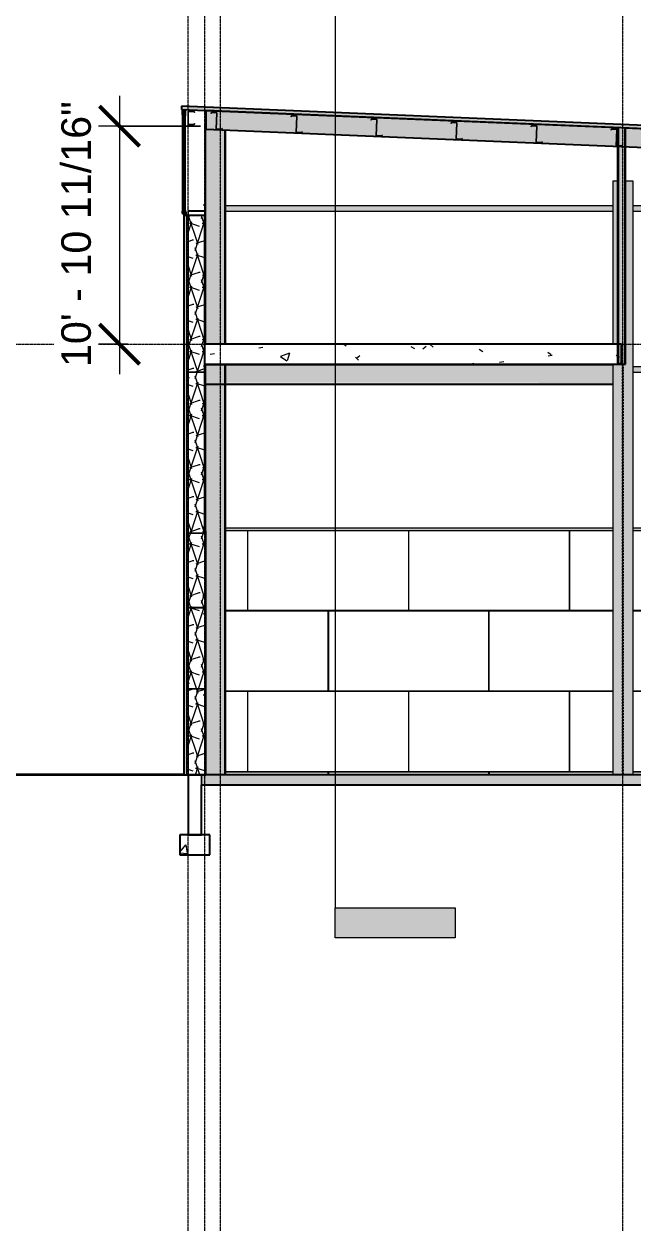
# Model space of a CAD drawing. Header units: inches. Extents: x -23227 to -2744, y -314 to 853.
# Drawn here: x -13778 to -13413, y -273 to 450 of the extents above; entities that cross this region are included whole.
import ezdxf

# ---------------------------------------------------------------- set-up
doc = ezdxf.new("R2010")
doc.units = ezdxf.units.IN
doc.header["$MEASUREMENT"] = 0
for name, pattern in [('Grid Line 1_2_', [0.875, 0.5, -0.125, 0.125, -0.125]), ('Grid Line 1_2__2_', [0.875, 0.5, -0.125, 0.125, -0.125]), ('Hidden 1_8_', [0.1875, 0.125, -0.0625])]:
    doc.linetypes.add(name, pattern=pattern)
for name, color, linetype, lineweight in [('A-ANNO-DIMS', 211, 'Continuous', 9), ('A-ANNO-DIMS-192', 211, 'Continuous', 9), ('A-CLNG', 13, 'Continuous', 9), ('A-CLNG-PATT', 13, 'Continuous', 9), ('A-FLOR', 192, 'Continuous', 9), ('A-FLOR-LEVL', 51, 'Continuous', 9), ('A-FLOR-MCUT', 51, 'Continuous', 9), ('A-FLOR-PATT', 8, 'Continuous', 25), ('A-GLAZ-CWMG', 51, 'Continuous', 9), ('A-ROOF', 132, 'Continuous', 9), ('A-WALL', 113, 'Continuous', 9), ('A-WALL-PATT', 111, 'Continuous', 25), ('C-TOPO', 7, 'Continuous', 9), ('G-ANNO-SYMB', 111, 'Continuous', 9), ('I-WALL', 2, 'Continuous', 9), ('L-SITE-WALL', 31, 'Continuous', 9), ('S-BEAM', 12, 'Continuous', 9), ('S-COLS', 52, 'Continuous', 9), ('S-FNDN', 32, 'Continuous', 9), ('S-GRID', 1, 'Continuous', 9)]:
    doc.layers.add(name, color=color, linetype=linetype, lineweight=lineweight)
doc.styles.add('Arial_2', font='arial.ttf', dxfattribs={"height": 17.703593})
doc.dimstyles.new('Linear_-_3_32__Arial', dxfattribs={"dimscale": 12, "dimtxt": 18, "dimasz": 2, "dimexe": 1.5, "dimexo": 1, "dimgap": 1, "dimtad": 1, "dimdec": 4, "dimrnd": 0.0625, "dimzin": 1, "dimdsep": 46, "dimlunit": 4, "dimtxsty": 'Arial_2', "dimblk1": 'OBLIQUE', "dimblk2": 'OBLIQUE', "dimsah": 1, "dimcen": 0.09, "dimdle": 1.5, "dimazin": 0, "dimtfac": 1, "dimtdec": 4, "dimtix": 1, "dimtmove": 0, "dimatfit": 3, "dimfxl": 1, "dimtvp": 1, "dimtfill": 1, "dimfrac": 2, "dimtolj": 1, "dimtzin": 0, "dimarcsym": 2})
pattern_1 = [(50, (22063.86, 65.275), (55.0854, -4.81984), [5.76, -63.36]), (355, (22063.86, 65.275), (-10.65569, 57.76853), [4.608, -50.688]), (100.451, (22068.45, 64.874), (44.42947, 52.94866), [4.895, -53.848]), (46.184, (22063.86, 80.635), (81.96444, -12.71212), [8.64, -95.04]), (96.636, (22070.69, 79.576), (71.7815, 74.81238), [7.343, -80.772]), (351.184, (22063.86, 80.635), (71.78195, 74.81243), [6.912, -76.032]), (21, (22071.54, 76.795), (45.84207, -30.92146), [5.76, -63.36]), (326, (22071.54, 76.795), (18.68706, 55.69148), [4.608, -50.688]), (71.451, (22075.36, 74.22), (64.52891, 24.77011), [4.895, -53.848]), (37.5, (22063.858, 65.275), (0.933895, 25.566816), [2.534, -47.539, 2.534, -48.922, -50.88]), (37.5, (22063.858, 65.275), (0.933895, 25.566816), [-101.53, 2.534, -48.346]), (7.5, (22063.858, 65.275), (20.20404, 30.291303), [2.534, -26.803, 2.534, -46.387, -19.392]), (7.5, (22063.858, 65.275), (20.20404, 30.291303), [-78.259, 2.534, -16.858]), (327.5, (22046.732, 65.275), (40.997785, -1.732403), [2.534, -16.666, 2.534, -57.37, -79.488]), (327.5, (22046.732, 65.275), (40.997785, -1.732403), [-79.104, 2.534, -76.954]), (317.5, (22039.052, 65.275), (44.788883, 7.68784), [2.534, -22.426, 2.534, -37.248, -56.448]), (317.5, (22039.052, 65.275), (44.788883, 7.68784), [-64.742, 2.534, -53.914])]
pattern_2 = [(45, (22063.858, 65.275), (-19.007, 19.007), []), (45, (22063.858, 94.075), (-19.007, 19.007), [])]
pattern_3 = [(161.57, (22064.818, 66.235), (-7.6802237, -0.0009796), [0, -54.643, 6.067, 0]), (18.43, (22062.898, 66.235), (-7.6802237, 0.0009796), [0, -54.643, 6.067, 0]), (108.43, (22064.818, 66.235), (3.8382953, -19.20136532), [18.211, -42.499]), (71.57, (22062.898, 66.235), (3.8382953, 19.20136532), [18.211, -42.499])]
pattern_4 = [(0, (22063.858, 65.275), (0, 24), []), (90, (22063.858, 65.275), (-24, 1e-15), [])]

# ---------------------------------------------------------------- blocks, each defined once
blk = doc.blocks.new('Locker Rooms and Restrooms_rvt-3-Section 5')
at = {"layer": 'A-FLOR-LEVL', "linetype": 'Grid Line 1_2__2_'}
blk.add_line((20361.6, 0), (23227.37, 0), dxfattribs=at)
blk = doc.blocks.new('Struct_Xcel_Sports Complex_rvt-3-Section 5')
at = {"layer": 'A-FLOR'}
blk.add_hatch(color=254, dxfattribs=at).paths.add_polyline_path([(22790.8, -6), (22790.8, 0), (22536.43, -0.01), (22536.41, 0), (21132.3, 0), (21132.3, -6), (22724.09, -6)], flags=0)
at = {"layer": 'S-FNDN'}
h = blk.add_hatch(dxfattribs=at)
h.set_pattern_fill('FP_26', color=256, style=0, pattern_type=2)
h.set_pattern_definition(pattern_1)
h.paths.add_polyline_path([(21119.3, -48), (21137.3, -48), (21137.3, -36), (21119.3, -36)], flags=0)
at = {"layer": 'A-FLOR', "color": 10, "lineweight": 25}
for p, q in [((22421.92, 0), (21132.3, 0)), ((21132.3, -6), (22790.8, -6))]:
    blk.add_line(p, q, dxfattribs=at)
at = {"layer": 'A-FLOR-MCUT', "color": 250}
blk.add_line((21132.3, 0), (21132.3, -6), dxfattribs=at)
at = {"layer": 'A-WALL', "color": 250}
blk.add_line((21132.3, -6), (21132.3, 0), dxfattribs=at)
at = {"layer": 'L-SITE-WALL', "color": 10, "lineweight": 25}
for p, q in [((21132.3, 0), (21124.3, 0)), ((21124.3, 0), (21124.3, -36)), ((21132.3, -36), (21132.3, -6)), ((21124.3, -36), (21132.3, -36))]:
    blk.add_line(p, q, dxfattribs=at)
at = {"layer": 'S-FNDN', "color": 10, "lineweight": 25}
for p, q in [((21137.3, -36), (21119.3, -36)), ((21119.3, -36), (21119.3, -48)), ((21137.3, -48), (21137.3, -36)), ((21119.3, -48), (21137.3, -48))]:
    blk.add_line(p, q, dxfattribs=at)
blk = doc.blocks.new('Girt_C - 8_D-1253504-Section 5')
at = {"layer": 'S-BEAM', "lineweight": 15}
for p, q in [((21124.3, 397.3), (21124.3, 389.67)), ((21124.41, 389.67), (21124.41, 397.3)), ((21127.8, 397.49), (21124.49, 397.49)), ((21124.49, 397.38), (21127.75, 397.38)), ((21127.75, 397.38), (21128.2, 396.84)), ((21128.28, 396.91), (21127.8, 397.49)), ((21128.2, 396.84), (21128.28, 396.91)), ((21127.75, 389.6), (21124.49, 389.6)), ((21124.49, 389.49), (21127.8, 389.49)), ((21128.2, 390.13), (21127.75, 389.6)), ((21127.8, 389.49), (21128.29, 390.06)), ((21128.29, 390.06), (21128.2, 390.13))]:
    blk.add_line(p, q, dxfattribs=at)
for centre, radius, start, end in [((21124.49, 397.3), 0.188, 90, 180), ((21124.49, 397.3), 0.0782, 92.12272, 180), ((21124.49, 389.67), 0.188, 180, 270), ((21124.49, 389.67), 0.0782, 180, 266.95764)]:
    blk.add_arc(centre, radius, start, end, dxfattribs=at)
blk = doc.blocks.new('Rectangular Mullion - Profile_Polycarbonate_Upper and left-1149837-Section 5')
at = {"layer": 'A-GLAZ-CWMG'}
blk.add_hatch(color=256, dxfattribs=at).paths.add_polyline_path([(21122.85, 394.61), (21122.85, 398.24), (21120.72, 398.24), (21120.78, 398.17), (21122.79, 398.17), (21122.79, 394.68)], flags=0)
at = {"layer": 'A-GLAZ-CWMG', "lineweight": 13}
for p, q in [((21122.85, 398.24), (21120.72, 398.24)), ((21120.72, 398.24), (21120.72, 395.4)), ((21120.78, 395.46), (21120.78, 398.17)), ((21120.78, 398.17), (21122.79, 398.17)), ((21122.79, 398.17), (21122.79, 394.68)), ((21122.85, 394.61), (21122.85, 398.24)), ((21120.72, 395.4), (21120.85, 395.4)), ((21120.85, 395.46), (21120.78, 395.46)), ((21120.85, 395.4), (21120.85, 395.46)), ((21122.56, 394.86), (21122.49, 394.86)), ((21122.49, 394.86), (21122.49, 394.61)), ((21122.49, 394.61), (21122.85, 394.61)), ((21122.56, 394.68), (21122.56, 394.86)), ((21122.79, 394.68), (21122.56, 394.68))]:
    blk.add_line(p, q, dxfattribs=at)
blk = doc.blocks.new('Rectangular Mullion - Profile_Polycarbonate_Lower-1149838-Section 5')
at = {"layer": 'A-GLAZ-CWMG'}
blk.add_hatch(color=256, dxfattribs=at).paths.add_polyline_path([(21122.85, 336.19), (21122.79, 336.25), (21120.78, 336.25), (21120.72, 336.19)], flags=0)
at = {"layer": 'A-GLAZ-CWMG', "lineweight": 13}
for p, q in [((21120.85, 337.64), (21120.72, 337.64)), ((21120.72, 337.64), (21120.72, 336.19)), ((21120.72, 336.19), (21122.85, 336.19)), ((21120.78, 336.25), (21120.78, 337.58)), ((21120.78, 337.58), (21120.85, 337.58)), ((21122.79, 336.25), (21120.78, 336.25)), ((21120.85, 337.58), (21120.85, 337.64)), ((21122.85, 338.43), (21122.49, 338.43)), ((21122.49, 338.43), (21122.49, 338.18)), ((21122.49, 338.18), (21122.56, 338.18)), ((21122.56, 338.18), (21122.56, 338.37)), ((21122.56, 338.37), (21122.79, 338.37)), ((21122.79, 338.37), (21122.79, 336.25)), ((21122.85, 336.19), (21122.85, 338.43))]:
    blk.add_line(p, q, dxfattribs=at)
blk = doc.blocks.new('W-Wide Flange-Column - B1_A-1279004-Section 5')
at = {"layer": 'S-COLS', "linetype": 'Hidden 1_8_'}
for p, q in [((21384.9, 0), (21384.9, 246)), ((21385.21, 246), (21385.21, 0))]:
    blk.add_line(p, q, dxfattribs=at)
blk = doc.blocks.new('Girt_Z - 10_D-1351983-Section 5')
at = {"layer": 'S-BEAM'}
h = blk.add_hatch(dxfattribs=at)
h.set_pattern_fill('FP_24', color=256, style=0, pattern_type=2)
h.set_pattern_definition(pattern_2)
h.paths.add_polyline_path([(21144.51, 386.64), (21145.02, 387.19), (21144.93, 387.26), (21144.46, 386.75), (21141.33, 386.88), (21141.14, 386.78)], flags=0)
h.paths.add_polyline_path([(21141.14, 386.78), (21141.25, 386.96), (21141.66, 396.58), (21141.55, 396.58), (21141.23, 388.97)], flags=0)
h.paths.add_polyline_path([(21138.12, 396.27), (21138.59, 396.78), (21141.47, 396.66), (21141.48, 396.77), (21138.54, 396.89), (21138.04, 396.34)], flags=0)
at = {"layer": 'S-BEAM', "lineweight": 15}
for p, q in [((21138.54, 396.89), (21138.04, 396.34)), ((21138.04, 396.34), (21138.12, 396.27)), ((21138.12, 396.27), (21138.59, 396.78)), ((21141.48, 396.77), (21138.54, 396.89)), ((21138.59, 396.78), (21141.47, 396.66)), ((21141.55, 396.58), (21141.14, 386.78)), ((21141.25, 386.96), (21141.66, 396.58)), ((21141.14, 386.78), (21144.51, 386.64)), ((21144.46, 386.75), (21141.33, 386.88)), ((21144.93, 387.26), (21144.46, 386.75)), ((21144.51, 386.64), (21145.02, 387.19)), ((21145.02, 387.19), (21144.93, 387.26))]:
    blk.add_line(p, q, dxfattribs=at)
for centre, radius, start, end in [((21141.47, 396.58), 0.0782, 357.61406, 85.49134), ((21141.47, 396.58), 0.187, 357.61406, 87.61406), ((21141.33, 386.96), 0.0782, 177.61406, 264.57169)]:
    blk.add_arc(centre, radius, start, end, dxfattribs=at)
blk = doc.blocks.new('Girt_Z - 10_D-V74-Section 5')
at = {"layer": 'S-BEAM', "lineweight": 15}
for p, q in [((21186.5, 394.9), (21185.99, 394.34)), ((21185.99, 394.34), (21186.07, 394.27)), ((21186.07, 394.27), (21186.55, 394.78)), ((21189.43, 394.77), (21186.5, 394.9)), ((21186.55, 394.78), (21189.43, 394.66)), ((21189.5, 394.58), (21189.1, 384.78)), ((21189.21, 384.96), (21189.61, 394.58)), ((21189.1, 384.78), (21192.47, 384.64)), ((21192.42, 384.75), (21189.28, 384.88)), ((21192.89, 385.27), (21192.42, 384.75)), ((21192.47, 384.64), (21192.97, 385.19)), ((21192.97, 385.19), (21192.89, 385.27))]:
    blk.add_line(p, q, dxfattribs=at)
for centre, radius, start, end in [((21189.43, 394.59), 0.187, 357.61406, 87.61406), ((21189.43, 394.59), 0.0782, 357.61406, 85.49134), ((21189.29, 384.96), 0.0782, 177.61406, 264.57169)]:
    blk.add_arc(centre, radius, start, end, dxfattribs=at)
blk = doc.blocks.new('Girt_Z - 10_D-V75-Section 5')
at = {"layer": 'S-BEAM', "lineweight": 15}
for p, q in [((21234.46, 392.9), (21233.95, 392.34)), ((21233.95, 392.34), (21234.03, 392.27)), ((21234.03, 392.27), (21234.5, 392.79)), ((21237.39, 392.77), (21234.46, 392.9)), ((21234.5, 392.79), (21237.39, 392.67)), ((21237.46, 392.58), (21237.05, 382.78)), ((21237.17, 382.96), (21237.57, 392.58)), ((21240.85, 383.27), (21240.38, 382.75)), ((21240.43, 382.64), (21240.93, 383.19)), ((21240.93, 383.19), (21240.85, 383.27)), ((21237.05, 382.78), (21240.43, 382.64)), ((21240.38, 382.75), (21237.24, 382.88))]:
    blk.add_line(p, q, dxfattribs=at)
for centre, radius, start, end in [((21237.38, 392.59), 0.187, 357.61406, 87.61406), ((21237.38, 392.59), 0.0782, 357.61406, 85.49134), ((21237.25, 382.96), 0.0782, 177.61406, 264.57169)]:
    blk.add_arc(centre, radius, start, end, dxfattribs=at)
blk = doc.blocks.new('Girt_Z - 10_D-V76-Section 5')
at = {"layer": 'S-BEAM'}
h = blk.add_hatch(dxfattribs=at)
h.set_pattern_fill('FP_24', color=256, style=0, pattern_type=2)
h.set_pattern_definition(pattern_2)
h.paths.add_polyline_path([(21288.38, 380.64), (21288.89, 381.2), (21288.81, 381.27), (21288.34, 380.75), (21285.2, 380.88), (21285.01, 380.78)], flags=0)
h.paths.add_polyline_path([(21285.01, 380.78), (21285.13, 380.96), (21285.53, 390.58), (21285.42, 390.59), (21285.35, 388.97)], flags=0)
h.paths.add_polyline_path([(21281.99, 390.27), (21282.46, 390.79), (21285.35, 390.67), (21285.35, 390.78), (21282.42, 390.9), (21281.91, 390.34)], flags=0)
at = {"layer": 'S-BEAM', "lineweight": 15}
for p, q in [((21282.42, 390.9), (21281.91, 390.34)), ((21281.99, 390.27), (21282.46, 390.79)), ((21285.35, 390.78), (21282.42, 390.9)), ((21282.46, 390.79), (21285.35, 390.67)), ((21285.42, 390.59), (21285.01, 380.78)), ((21285.13, 380.96), (21285.53, 390.58)), ((21281.91, 390.34), (21281.99, 390.27)), ((21285.01, 380.78), (21288.38, 380.64)), ((21288.34, 380.75), (21285.2, 380.88)), ((21288.81, 381.27), (21288.34, 380.75)), ((21288.38, 380.64), (21288.89, 381.2)), ((21288.89, 381.2), (21288.81, 381.27))]:
    blk.add_line(p, q, dxfattribs=at)
for centre, radius, start, end in [((21285.34, 390.59), 0.187, 357.61406, 87.61406), ((21285.34, 390.59), 0.0782, 357.61406, 85.49134), ((21285.21, 380.96), 0.0782, 177.61406, 264.57169)]:
    blk.add_arc(centre, radius, start, end, dxfattribs=at)
blk = doc.blocks.new('Girt_Z - 10_D-V77-Section 5')
at = {"layer": 'S-BEAM'}
h = blk.add_hatch(dxfattribs=at)
h.set_pattern_fill('FP_24', color=256, style=0, pattern_type=2)
h.set_pattern_definition(pattern_2)
h.paths.add_polyline_path([(21336.34, 378.64), (21336.85, 379.2), (21336.77, 379.27), (21336.3, 378.75), (21333.16, 378.89), (21332.97, 378.78)], flags=0)
h.paths.add_polyline_path([(21332.97, 378.78), (21333.09, 378.97), (21333.49, 388.58), (21333.38, 388.59)], flags=0)
h.paths.add_polyline_path([(21329.95, 388.27), (21330.42, 388.79), (21333.31, 388.67), (21333.31, 388.78), (21330.37, 388.9), (21329.87, 388.35)], flags=0)
at = {"layer": 'S-BEAM', "lineweight": 15}
for p, q in [((21330.37, 388.9), (21329.87, 388.35)), ((21329.87, 388.35), (21329.95, 388.27)), ((21329.95, 388.27), (21330.42, 388.79)), ((21333.31, 388.78), (21330.37, 388.9)), ((21330.42, 388.79), (21333.31, 388.67)), ((21333.38, 388.59), (21332.97, 378.78)), ((21333.09, 378.97), (21333.49, 388.58)), ((21332.97, 378.78), (21336.34, 378.64)), ((21336.3, 378.75), (21333.16, 378.89)), ((21336.77, 379.27), (21336.3, 378.75)), ((21336.34, 378.64), (21336.85, 379.2)), ((21336.85, 379.2), (21336.77, 379.27))]:
    blk.add_line(p, q, dxfattribs=at)
for centre, radius, start, end in [((21333.3, 388.59), 0.187, 357.61406, 87.61406), ((21333.3, 388.59), 0.0782, 357.61406, 85.49134), ((21333.17, 378.96), 0.0782, 177.61406, 264.57169)]:
    blk.add_arc(centre, radius, start, end, dxfattribs=at)
blk = doc.blocks.new('Girt_Z - 10_D-V78-Section 5')
at = {"layer": 'S-BEAM', "lineweight": 15}
for p, q in [((21378.33, 386.9), (21377.83, 386.35)), ((21377.83, 386.35), (21377.91, 386.27)), ((21377.91, 386.27), (21378.38, 386.79)), ((21381.27, 386.78), (21378.33, 386.9)), ((21378.38, 386.79), (21381.27, 386.67)), ((21381.34, 386.59), (21380.93, 376.79)), ((21381.05, 376.97), (21381.45, 386.58)), ((21380.93, 376.79), (21384.3, 376.64)), ((21384.26, 376.76), (21381.12, 376.89)), ((21384.73, 377.27), (21384.26, 376.76)), ((21384.3, 376.64), (21384.81, 377.2)), ((21384.81, 377.2), (21384.73, 377.27))]:
    blk.add_line(p, q, dxfattribs=at)
for centre, radius, start, end in [((21381.26, 386.59), 0.187, 357.61406, 87.61406), ((21381.26, 386.59), 0.0782, 357.61406, 85.49134), ((21381.12, 376.96), 0.0782, 177.61406, 264.57169)]:
    blk.add_arc(centre, radius, start, end, dxfattribs=at)
blk = doc.blocks.new('W-Wide Flange - W12X26-1279798-Section 5')
at = {"layer": 'S-BEAM'}
h = blk.add_hatch(color=256, dxfattribs=at)
h.paths.add_polyline_path([(21134.74, 245.62), (21146.37, 245.62), (21146.37, 246), (21134.74, 246)], flags=0)
h.paths.add_polyline_path([(21379.05, 245.62), (21379.05, 246), (21146.8, 246), (21146.8, 245.62), (21368.41, 245.62)], flags=0)
for points in [[(21155.37, 244.94), (21379.05, 244.94), (21379.05, 245.62), (21146.8, 245.59), (21146.8, 244.94)], [(21146.8, 234.84), (21379.05, 234.84), (21379.05, 244.94), (21146.8, 244.94), (21146.8, 242.49)], [(21155.37, 234.16), (21379.05, 234.18), (21379.05, 234.84), (21146.8, 234.83), (21146.8, 234.16)]]:
    blk.add_hatch(color=256, dxfattribs=at).paths.add_polyline_path(points, flags=0)
h = blk.add_hatch(color=256, dxfattribs=at)
h.paths.add_polyline_path([(21155.37, 233.78), (21379.05, 233.78), (21379.05, 234.16), (21146.8, 234.16), (21146.8, 233.78)], flags=0)
h.paths.add_polyline_path([(21136, 233.78), (21146.37, 233.78), (21146.37, 234.16), (21134.74, 234.16), (21134.74, 233.78)], flags=0)
for p, q in [((21134.74, 245.62), (21146.37, 245.62)), ((21146.8, 245.62), (21379.05, 245.62)), ((21134.74, 234.16), (21146.37, 234.16)), ((21134.74, 233.78), (21146.37, 233.78)), ((21146.8, 234.16), (21379.05, 234.16)), ((21146.8, 233.78), (21379.05, 233.78))]:
    blk.add_line(p, q, dxfattribs=at)
blk = doc.blocks.new('L-Angle - L2X2X3_16-1162514-Section 5')
at = {"layer": 'S-BEAM', "lineweight": 15}
for p, q in [((21121.3, 335.18), (21123.3, 335.18)), ((21122.93, 335.37), (21121.49, 335.37)), ((21123.12, 336.99), (21123.12, 335.56)), ((21123.3, 335.18), (21123.3, 337.18))]:
    blk.add_line(p, q, dxfattribs=at)
for centre, start, end in [((21121.49, 335.18), 90, 180), ((21122.93, 335.56), 270, 0), ((21123.3, 336.99), 90, 180)]:
    blk.add_arc(centre, 0.188, start, end, dxfattribs=at)
blk = doc.blocks.new('Girt_Z - 10_D-1223956-Section 5')
at = {"layer": 'S-BEAM'}
h = blk.add_hatch(dxfattribs=at)
h.set_pattern_fill('FP_24', color=256, style=0, pattern_type=2)
h.set_pattern_definition(pattern_2)
h.paths.add_polyline_path([(21124.88, 141.19), (21124.95, 141.27), (21124.41, 141.72), (21124.41, 144.61), (21124.3, 144.61), (21124.3, 141.67)], flags=0)
h.paths.add_polyline_path([(21134.3, 144.69), (21134.3, 148.06), (21133.73, 148.54), (21133.66, 148.46), (21134.19, 148.01), (21134.19, 144.87)], flags=0)
h.paths.add_polyline_path([(21134.3, 144.69), (21134.12, 144.8), (21124.49, 144.8), (21124.49, 144.69)], flags=0)
at = {"layer": 'S-BEAM', "lineweight": 15}
for p, q in [((21124.3, 144.61), (21124.3, 141.67)), ((21124.41, 141.72), (21124.41, 144.61)), ((21134.12, 144.8), (21124.49, 144.8)), ((21124.49, 144.69), (21134.3, 144.69)), ((21133.73, 148.54), (21133.66, 148.46)), ((21133.66, 148.46), (21134.19, 148.01)), ((21134.3, 148.06), (21133.73, 148.54)), ((21134.19, 148.01), (21134.19, 144.87)), ((21134.3, 144.69), (21134.3, 148.06)), ((21124.3, 141.67), (21124.88, 141.19)), ((21124.95, 141.27), (21124.41, 141.72)), ((21124.88, 141.19), (21124.95, 141.27))]:
    blk.add_line(p, q, dxfattribs=at)
for centre, radius, start, end in [((21124.49, 144.61), 0.188, 90, 180), ((21124.49, 144.61), 0.0782, 90, 177.87728), ((21134.12, 144.88), 0.0782, 270, 356.95764)]:
    blk.add_arc(centre, radius, start, end, dxfattribs=at)
blk = doc.blocks.new('Girt_Z - 10_D-V91-Section 5')
at = {"layer": 'S-BEAM', "lineweight": 15}
for p, q in [((21124.3, 241.11), (21124.3, 238.17)), ((21124.41, 238.22), (21124.41, 241.11)), ((21134.12, 241.3), (21124.49, 241.3)), ((21124.49, 241.19), (21134.3, 241.19)), ((21133.73, 245.04), (21133.66, 244.96)), ((21133.66, 244.96), (21134.19, 244.51)), ((21134.3, 244.56), (21133.73, 245.04)), ((21134.19, 244.51), (21134.19, 241.37)), ((21134.3, 241.19), (21134.3, 244.56)), ((21124.3, 238.17), (21124.88, 237.69)), ((21124.95, 237.77), (21124.41, 238.22)), ((21124.88, 237.69), (21124.95, 237.77))]:
    blk.add_line(p, q, dxfattribs=at)
for centre, radius, start, end in [((21124.49, 241.11), 0.188, 90, 180), ((21124.49, 241.11), 0.0782, 90, 177.87728), ((21134.12, 241.38), 0.0782, 270, 356.95764)]:
    blk.add_arc(centre, radius, start, end, dxfattribs=at)
blk = doc.blocks.new('Girt_Z - 10_D-V92-Section 5')
at = {"layer": 'S-BEAM'}
h = blk.add_hatch(dxfattribs=at)
h.set_pattern_fill('FP_24', color=256, style=0, pattern_type=2)
h.set_pattern_definition(pattern_2)
h.paths.add_polyline_path([(21124.88, 334.19), (21124.95, 334.27), (21124.41, 334.72), (21124.41, 337.61), (21124.3, 337.61), (21124.3, 334.67)], flags=0)
h.paths.add_polyline_path([(21134.3, 337.69), (21134.3, 341.06), (21133.73, 341.54), (21133.66, 341.46), (21134.19, 341.01), (21134.19, 337.87)], flags=0)
h.paths.add_polyline_path([(21134.3, 337.69), (21134.12, 337.8), (21124.49, 337.8), (21124.49, 337.69), (21126.32, 337.69)], flags=0)
at = {"layer": 'S-BEAM', "lineweight": 15}
for p, q in [((21133.73, 341.54), (21133.66, 341.46)), ((21133.66, 341.46), (21134.19, 341.01)), ((21134.3, 341.06), (21133.73, 341.54)), ((21134.19, 341.01), (21134.19, 337.87)), ((21134.3, 337.69), (21134.3, 341.06)), ((21124.3, 337.61), (21124.3, 334.67)), ((21124.3, 334.67), (21124.88, 334.19)), ((21124.41, 334.72), (21124.41, 337.61)), ((21124.95, 334.27), (21124.41, 334.72)), ((21134.12, 337.8), (21124.49, 337.8)), ((21124.49, 337.69), (21134.3, 337.69)), ((21124.88, 334.19), (21124.95, 334.27))]:
    blk.add_line(p, q, dxfattribs=at)
for centre, radius, start, end in [((21124.49, 337.61), 0.188, 90, 180), ((21124.49, 337.61), 0.0782, 90, 177.87728), ((21134.12, 337.88), 0.0782, 270, 356.95764)]:
    blk.add_arc(centre, radius, start, end, dxfattribs=at)
blk = doc.blocks.new('Girt_Z - 10_D-1223970-Section 5')
at = {"layer": 'S-BEAM'}
h = blk.add_hatch(color=256, dxfattribs=at)
h.paths.add_polyline_path([(22347.55, 144.69), (22347.55, 148.06), (22112.8, 148.06), (22112.8, 146.25), (22233.68, 146.25), (22233.68, 144.69), (22336.75, 144.69)], flags=0)
h.paths.add_polyline_path([(21174.74, 146.25), (21379.05, 146.25), (21379.05, 148.06), (21146.8, 148.06), (21146.8, 146.25)], flags=0)
h.paths.add_polyline_path([(21484.61, 146.25), (21621.3, 146.25), (21621.3, 148.06), (21391.05, 148.06), (21391.05, 146.25)], flags=0)
h.paths.add_polyline_path([(21631.3, 146.25), (21861.55, 146.25), (21861.55, 148.06), (21631.3, 148.06)], flags=0)
h.paths.add_polyline_path([(22104.8, 146.25), (22104.8, 148.06), (21873.55, 148.06), (21873.55, 146.25), (22104.35, 146.25)], flags=0)
for p, q in [((21146.8, 148.06), (21379.05, 148.06)), ((21391.05, 148.06), (21621.3, 148.06))]:
    blk.add_line(p, q, dxfattribs=at)
blk = doc.blocks.new('Girt_Z - 10_D-1223971-Section 5')
at = {"layer": 'S-BEAM'}
h = blk.add_hatch(color=256, dxfattribs=at)
h.paths.add_polyline_path([(21391.05, 241.19), (21621.3, 241.19), (21621.3, 244.56), (21391.05, 244.56)], flags=0)
h.paths.add_polyline_path([(21631.3, 241.19), (21861.55, 241.19), (21861.55, 244.56), (21631.3, 244.56)], flags=0)
h.paths.add_polyline_path([(22336.75, 241.19), (22347.55, 241.19), (22347.55, 244.56), (22112.8, 244.56), (22112.8, 241.19), (22259.28, 241.19)], flags=0)
h.paths.add_polyline_path([(22104.8, 241.19), (22104.8, 244.56), (21873.55, 244.56), (21873.55, 241.19), (22104.35, 241.19)], flags=0)
for p, q in [((21391.05, 244.56), (21621.3, 244.56)), ((21391.05, 241.19), (21621.3, 241.19))]:
    blk.add_line(p, q, dxfattribs=at)
blk = doc.blocks.new('Girt_Z - 10_D-1223979-Section 5')
at = {"layer": 'S-BEAM'}
h = blk.add_hatch(color=256, dxfattribs=at)
h.paths.add_polyline_path([(21146.8, 337.69), (21379.05, 337.69), (21379.05, 341.06), (21146.8, 341.06)], flags=0)
h.paths.add_polyline_path([(22108.8, 337.69), (22108.8, 341.06), (21391.05, 341.06), (21391.05, 337.69), (22104.35, 337.69)], flags=0)
for p, q in [((21146.8, 341.06), (21379.05, 341.06)), ((21391.05, 341.06), (22108.8, 341.06)), ((21146.8, 337.69), (21379.05, 337.69)), ((21391.05, 337.69), (22108.8, 337.69))]:
    blk.add_line(p, q, dxfattribs=at)
blk = doc.blocks.new('Girt_Z - 10_D-1263115-Section 5')
at = {"layer": 'S-BEAM'}
h = blk.add_hatch(color=256, dxfattribs=at)
h.paths.add_polyline_path([(21133.73, 96.32), (21134.3, 96.8), (21134.3, 100.18), (21134.19, 100), (21134.19, 96.86), (21133.66, 96.41)], flags=0)
h.paths.add_polyline_path([(21124.49, 100.07), (21134.12, 100.07), (21134.3, 100.18), (21124.49, 100.18)], flags=0)
h.paths.add_polyline_path([(21124.41, 100.25), (21124.41, 103.14), (21124.95, 103.59), (21124.88, 103.68), (21124.3, 103.2), (21124.3, 100.26)], flags=0)
at = {"layer": 'S-BEAM', "lineweight": 15}
for p, q in [((21124.88, 103.68), (21124.3, 103.2)), ((21124.3, 103.2), (21124.3, 100.26)), ((21124.41, 103.14), (21124.95, 103.59)), ((21124.41, 100.25), (21124.41, 103.14)), ((21124.95, 103.59), (21124.88, 103.68)), ((21134.3, 100.18), (21124.49, 100.18)), ((21124.49, 100.07), (21134.12, 100.07)), ((21134.19, 96.86), (21133.66, 96.41)), ((21133.66, 96.41), (21133.73, 96.32)), ((21133.73, 96.32), (21134.3, 96.8)), ((21134.19, 100), (21134.19, 96.86)), ((21134.3, 96.8), (21134.3, 100.18))]:
    blk.add_line(p, q, dxfattribs=at)
for centre, radius, start, end in [((21124.49, 100.26), 0.188, 180, 270), ((21124.49, 100.26), 0.0782, 182.12272, 270), ((21134.12, 99.99), 0.0782, 3.04236, 90)]:
    blk.add_arc(centre, radius, start, end, dxfattribs=at)
blk = doc.blocks.new('Girt_Z - 10_D-1354024-Section 5')
at = {"layer": 'S-BEAM'}
h = blk.add_hatch(color=256, dxfattribs=at)
h.paths.add_polyline_path([(21133.73, 47.7), (21134.3, 48.18), (21134.3, 51.55), (21134.19, 51.37), (21134.19, 48.23), (21133.66, 47.78)], flags=0)
h.paths.add_polyline_path([(21124.49, 51.45), (21134.12, 51.45), (21134.3, 51.55), (21124.49, 51.55)], flags=0)
h.paths.add_polyline_path([(21124.41, 51.63), (21124.41, 54.52), (21124.95, 54.97), (21124.88, 55.05), (21124.3, 54.57), (21124.3, 51.63)], flags=0)
at = {"layer": 'S-BEAM', "lineweight": 15}
for p, q in [((21124.88, 55.05), (21124.3, 54.57)), ((21124.3, 54.57), (21124.3, 51.63)), ((21124.41, 54.52), (21124.95, 54.97)), ((21124.41, 51.63), (21124.41, 54.52)), ((21134.3, 51.55), (21124.49, 51.55)), ((21124.49, 51.45), (21134.12, 51.45)), ((21124.95, 54.97), (21124.88, 55.05)), ((21134.19, 51.37), (21134.19, 48.23)), ((21134.3, 48.18), (21134.3, 51.55)), ((21134.19, 48.23), (21133.66, 47.78)), ((21133.66, 47.78), (21133.73, 47.7)), ((21133.73, 47.7), (21134.3, 48.18))]:
    blk.add_line(p, q, dxfattribs=at)
for centre, radius, start, end in [((21124.49, 51.63), 0.188, 180, 270), ((21124.49, 51.63), 0.0782, 182.12272, 270), ((21134.12, 51.37), 0.0782, 3.04236, 90)]:
    blk.add_arc(centre, radius, start, end, dxfattribs=at)
blk = doc.blocks.new('Section - 3_32_ x 3_8_-18514-Section 5')
at = {"layer": 'G-ANNO-SYMB'}
blk.add_hatch(color=256, dxfattribs=at).paths.add_polyline_path([(22344.83, -79.66), (22272.83, -79.66), (22272.83, -97.66), (22344.83, -97.66)], flags=0)
for p, q in [((22272.83, -97.66), (22272.83, -79.66)), ((22272.83, -79.66), (22344.83, -79.66)), ((22344.83, -79.66), (22344.83, -97.66)), ((22344.83, -97.66), (22272.83, -97.66))]:
    blk.add_line(p, q, dxfattribs=at)
blk = doc.blocks.new('DIMBLOCK3-Section 5')
at = {"layer": 'A-ANNO-DIMS-192'}
for p, q in [((-13721.09, 406.67), (-13721.09, 240)), ((-13672.68, 388.67), (-13739.09, 388.67)), ((-13721.09, 388.67), (-13672.68, 388.67)), ((-13716.12, 258), (-13739.09, 258)), ((-13721.09, 258), (-13716.12, 258))]:
    blk.add_line(p, q, dxfattribs=at)
at = {"layer": 'A-ANNO-DIMS-192', "lineweight": 50}
for p, q in [((-13721.09, 388.67), (-13733.09, 400.67)), ((-13721.09, 388.67), (-13709.09, 376.67)), ((-13721.09, 258), (-13733.09, 270)), ((-13721.09, 258), (-13709.09, 246))]:
    blk.add_line(p, q, dxfattribs=at)
at = {"layer": 'A-ANNO-DIMS-192', "color": 0, "insert": (-13756.05, 244.27), "char_height": 17.7036, "width": 189.7477, "attachment_point": 1, "rotation": 90, "line_spacing_factor": 0.938532, "style": 'Arial_2', "bg_fill": 3, "box_fill_scale": 1.25, "bg_fill_color": 0, "bg_fill_transparency": 0}
blk.add_mtext('10\' - 10 11/16"', dxfattribs=at)
blk = doc.blocks.new('_Oblique')
at = {"color": 0, "linetype": 'ByBlock', "lineweight": -2}
blk.add_line((-0.5, -0.5), (0.5, 0.5), dxfattribs=at)

msp = doc.modelspace()

# ---------------------------------------------------------------- hatches: boundary and pattern name
at = {"layer": 'A-CLNG-PATT'}
h = msp.add_hatch(dxfattribs=at)
h.set_pattern_fill('FP_23', color=256, style=0, pattern_type=2)
h.set_pattern_definition(pattern_3)
h.paths.add_polyline_path([(-12431.79815, 335.21711), (-12431.79815, 346.47687), (-13669.30612, 398.0397), (-13669.30612, 386.77994), (-12448.24148, 335.90225)], flags=0)
at = {"layer": 'A-FLOR-PATT', "lineweight": 9}
h = msp.add_hatch(dxfattribs=at)
h.set_pattern_fill('FP_26', color=256, style=0, pattern_type=2)
h.set_pattern_definition(pattern_1)
h.paths.add_polyline_path([(-13629.62085, 246), (-13420.18112, 246), (-13420.18112, 258), (-13670.05612, 258), (-13670.05612, 246), (-13648.98773, 246)], flags=0)
at = {"layer": 'A-ROOF'}
msp.add_hatch(color=256, dxfattribs=at).paths.add_polyline_path([(-12368.55512, 343.84174), (-12368.55512, 345.84348), (-13683.90594, 400.64976), (-13683.90594, 398.64803), (-12390.14085, 344.74115)], flags=0)
at = {"layer": 'A-WALL-PATT', "lineweight": 9, "transparency": 33554649}
msp.add_hatch(color=256, dxfattribs=at).paths.add_polyline_path([(-13681.86449, 336.25036), (-13681.86449, 398.17296), (-13683.43929, 398.17296), (-13683.43929, 336.25036)], flags=0)
at = {"layer": 'A-WALL-PATT', "lineweight": 9}
h = msp.add_hatch(dxfattribs=at)
h.set_pattern_fill('FP_27', color=256, style=0, pattern_type=2)
h.set_pattern_definition([(0, (22063.858, 65.275), (61.44, 15.36), [2.534, -43.546, 2.534, -43.546, -245.76]), (0, (22063.858, 65.275), (61.44, 15.36), [-92.16, 2.534, -89.626, 2.534, -43.546, -107.52]), (0, (22063.858, 65.275), (61.44, 15.36), [-230.4, 2.534, -28.186, 2.534, -74.266]), (120, (22086.898, 72.955), (-44.02215, 45.528601), [2.534, -43.546, 2.534, -43.546, -245.76]), (120, (22086.898, 72.955), (-44.02215, 45.528601), [-92.16, 2.534, -89.626, 2.534, -43.546, -107.52]), (120, (22086.898, 72.955), (-44.02215, 45.528601), [-230.4, 2.534, -28.186, 2.534, -74.266]), (240, (22094.578, 103.675), (-17.41785, -60.888601), [2.534, -43.546, 2.534, -43.546, -245.76]), (240, (22094.578, 103.675), (-17.41785, -60.888601), [-92.16, 2.534, -89.626, 2.534, -43.546, -107.52]), (240, (22094.578, 103.675), (-17.41785, -60.888601), [-230.4, 2.534, -28.186, 2.534, -74.266])])
h.paths.add_polyline_path([(-13418.43112, 246), (-13417.80612, 246), (-13417.80612, 387.56054), (-13418.43112, 387.58658), (-13418.43112, 252.25986)], flags=0)
h = msp.add_hatch(dxfattribs=at)
h.set_pattern_fill('FP_28', color=256, style=0, pattern_type=2)
h.set_pattern_definition(pattern_4)
h.paths.add_polyline_path([(-13680.05612, 146.25), (-13680.05612, 335), (-13681.05612, 335), (-13681.05612, 146.25)], flags=0)
h = msp.add_hatch(dxfattribs=at)
h.set_pattern_fill('FP_23', color=256, style=0, pattern_type=2)
h.set_pattern_definition(pattern_3)
h.paths.add_polyline_path([(-13670.05612, 146.25), (-13670.05612, 335), (-13680.05612, 335), (-13680.05612, 146.25)], flags=0)
h = msp.add_hatch(dxfattribs=at)
h.set_pattern_fill('FP_28', color=256, style=0, pattern_type=2)
h.set_pattern_definition(pattern_4)
h.paths.add_polyline_path([(-13680.05612, 0), (-13680.05612, 146.25), (-13681.05612, 146.25), (-13681.05612, 0)], flags=0)
h = msp.add_hatch(dxfattribs=at)
h.set_pattern_fill('FP_23', color=256, style=0, pattern_type=2)
h.set_pattern_definition(pattern_3)
h.paths.add_polyline_path([(-13670.05612, 0), (-13670.05612, 146.25), (-13680.05612, 146.25), (-13680.05612, 0)], flags=0)
h = msp.add_hatch(dxfattribs=at)
h.set_pattern_fill('FP_29', color=256, style=0, pattern_type=2)
h.set_pattern_definition([(90, (22012.18, -722), (-193, -193), [48, -145]), (180, (22012.18, -722), (-2e-14, -193), [96.25, -96.75]), (270, (21915.93, -674), (-193, -193), [48, -145]), (180, (22012.18, -674), (-2e-14, -193), [96.25, -96.75]), (270, (21915.68, -674), (-193, -193), [48, -145]), (180, (21915.68, -674), (-2e-14, -193), [96.25, -96.75]), (90, (21819.43, -722), (-193, -193), [48, -145]), (180, (21915.68, -722), (-2e-14, -193), [96.25, -96.75]), (90, (21964.18, -673.75), (-193, -193), [48, -145]), (180, (22012.43, -673.75), (-2e-14, -193), [48.25, -144.75]), (180, (22012.43, -625.75), (-2e-14, -193), [48.25, -144.75]), (90, (21867.68, -673.75), (-193, -193), [48, -145]), (180, (21963.93, -673.75), (-2e-14, -193), [96.25, -96.75]), (270, (21963.93, -625.75), (-193, -193), [48, -145]), (180, (21963.93, -625.75), (-2e-14, -193), [96.25, -96.75]), (180, (21867.43, -673.75), (-2e-14, -193), [48, -145]), (270, (21867.43, -625.75), (-193, -193), [48, -145]), (180, (21867.43, -625.75), (-2e-14, -193), [48, -145]), (90, (22012.18, -625.5), (-193, -193), [48, -145]), (180, (22012.18, -625.5), (-2e-14, -193), [96.25, -96.75]), (270, (21915.93, -577.5), (-193, -193), [48, -145]), (180, (22012.18, -577.5), (-2e-14, -193), [96.25, -96.75]), (270, (21915.68, -577.5), (-193, -193), [48, -145]), (180, (21915.68, -577.5), (-2e-14, -193), [96.25, -96.75]), (270, (21819.43, -577.5), (-193, -193), [48, -145]), (180, (21915.68, -625.5), (-2e-14, -193), [96.25, -96.75]), (90, (21964.18, -577.25), (-193, -193), [48, -145]), (180, (22012.43, -577.25), (-2e-14, -193), [48.25, -144.75]), (180, (22012.43, -529.25), (-2e-14, -193), [48.25, -144.75]), (90, (21867.68, -577.25), (-193, -193), [48, -145]), (180, (21963.93, -577.25), (-2e-14, -193), [96.25, -96.75]), (270, (21963.93, -529.25), (-193, -193), [48, -145]), (180, (21963.93, -529.25), (-2e-14, -193), [96.25, -96.75]), (180, (21867.43, -577.25), (-2e-14, -193), [48, -145]), (270, (21867.43, -529.25), (-193, -193), [48, -145]), (180, (21867.43, -529.25), (-2e-14, -193), [48, -145])])
h.paths.add_polyline_path([(-13657.55612, 0), (-13425.30612, 0), (-13425.30612, 146.25), (-13657.55612, 146.25), (-13657.55612, 37.42436)], flags=0)
h.paths.add_polyline_path([(-12942.80612, 0), (-12942.80612, 146.25), (-13173.05612, 146.25), (-13173.05612, 0), (-13009.88085, 0)], flags=0)
h.paths.add_polyline_path([(-13413.30612, 0), (-13183.05612, 0), (-13183.05612, 146.25), (-13413.30612, 146.25), (-13413.30612, 7.23827)], flags=0)
h.paths.add_polyline_path([(-12570.68112, 0), (-12570.68112, 146.25), (-12691.55612, 146.25), (-12691.55612, 0), (-12622.54335, 0)], flags=0)
h.paths.add_polyline_path([(-12699.55612, 0), (-12699.55612, 146.25), (-12930.80612, 146.25), (-12930.80612, 0), (-12700.01085, 0)], flags=0)
at = {"layer": 'I-WALL', "lineweight": 5}
msp.add_hatch(color=256, dxfattribs=at).paths.add_polyline_path([(-13421.93112, 246), (-13418.43112, 246), (-13418.43112, 387.58658), (-13421.93112, 387.73241), (-13421.93112, 252.25986)], flags=0)
at = {"layer": 'L-SITE-WALL'}
for points in [[(-13681.05612, 146.25), (-13681.05612, 335), (-13682.55612, 335), (-13682.55612, 146.25)], [(-13681.05612, 0), (-13681.05612, 146.25), (-13682.55612, 146.25), (-13682.55612, 0)]]:
    msp.add_hatch(color=256, dxfattribs=at).paths.add_polyline_path(points, flags=0)
at = {"layer": 'L-SITE-WALL', "lineweight": 5}
msp.add_hatch(color=256, dxfattribs=at).paths.add_polyline_path([(-13669.30612, 0), (-13669.30612, 146.25), (-13670.05612, 146.25), (-13670.05612, 0)], flags=0)
at = {"layer": 'S-COLS', "lineweight": 5}
h = msp.add_hatch(color=256, dxfattribs=at)
h.paths.add_polyline_path([(-13670.05609, 146.25), (-13669.62253, 146.25), (-13669.62253, 246), (-13670.05612, 246), (-13670.05609, 148.0115)], flags=0)
h.paths.add_polyline_path([(-13669.62253, 258), (-13669.62253, 388.61523), (-13670.05612, 388.61523), (-13670.05612, 258)], flags=0)
h = msp.add_hatch(color=256, dxfattribs=at)
h.paths.add_polyline_path([(-13668.93112, 0), (-13668.9593, 233.78125), (-13669.62253, 233.78125), (-13669.547, 146.25), (-13669.30612, 146.25), (-13669.27682, 0), (-13669.10716, 0)], flags=0)
h.paths.add_polyline_path([(-13669.44255, 234.16016), (-13668.93112, 234.16401), (-13668.97061, 245.61863), (-13669.62253, 245.62109), (-13669.55729, 234.16016), (-13669.5299, 234.16016)], flags=0)
h.paths.add_polyline_path([(-13669.10716, 258), (-13668.93112, 258), (-13668.93112, 386.76432), (-13669.30612, 386.77994), (-13669.30612, 388.61523), (-13669.62253, 388.61523), (-13669.56008, 258), (-13669.2198, 258)], flags=0)
h = msp.add_hatch(color=256, dxfattribs=at)
h.paths.add_polyline_path([(-13658.83999, 0), (-13658.68112, 0), (-13658.68112, 233.78125), (-13668.93112, 233.78125), (-13668.93112, 0)], flags=0)
h.paths.add_polyline_path([(-13658.68112, 234.16401), (-13658.68112, 245.61724), (-13668.93112, 245.61724), (-13668.90536, 234.16401), (-13668.3546, 234.16401)], flags=0)
h.paths.add_polyline_path([(-13658.68112, 258), (-13658.68112, 386.33723), (-13668.93112, 386.76432), (-13668.88481, 258), (-13668.3546, 258)], flags=0)
h = msp.add_hatch(color=256, dxfattribs=at)
h.paths.add_polyline_path([(-13658.68112, 0), (-13657.98971, 0), (-13658.06423, 233.78125), (-13658.68112, 233.78125), (-13658.68112, 37.42436)], flags=0)
h.paths.add_polyline_path([(-13658.19564, 234.16016), (-13657.98971, 234.16016), (-13658.06562, 245.62109), (-13658.68112, 245.61724), (-13658.63819, 234.1625), (-13658.22159, 234.16016)], flags=0)
h.paths.add_polyline_path([(-13658.50508, 258), (-13657.98971, 258), (-13658.03688, 386.31039), (-13658.68112, 386.33723), (-13658.61765, 258)], flags=0)
h = msp.add_hatch(color=256, dxfattribs=at)
h.paths.add_polyline_path([(-13657.55612, 0), (-13657.55612, 246), (-13657.98971, 246), (-13657.98971, 0)], flags=0)
h.paths.add_polyline_path([(-13657.55612, 258), (-13657.55612, 386.29036), (-13657.98971, 386.30842), (-13657.98971, 258)], flags=0)
h = msp.add_hatch(color=256, dxfattribs=at)
h.paths.add_polyline_path([(-13413.30612, 0), (-13413.30612, 355.82945), (-13417.80612, 355.82945), (-13417.80612, 246), (-13425.30612, 246), (-13425.30612, 0)], flags=0)
h.paths.add_polyline_path([(-13422.55612, 258), (-13422.55612, 355.82945), (-13425.30612, 355.82945), (-13425.30612, 258)], flags=0)

# ---------------------------------------------------------------- linework, layer by layer
at = {"layer": 'A-CLNG', "lineweight": 25}
for p, q in [((-12431.79815, 346.47687), (-13669.30612, 398.0397)), ((-13669.30612, 398.0397), (-13669.30612, 386.77994)), ((-13669.30612, 386.77994), (-12431.79815, 335.21711))]:
    msp.add_line(p, q, dxfattribs=at)
at = {"layer": 'A-FLOR', "lineweight": 25}
for p, q in [((-13420.18112, 258), (-13670.05612, 258)), ((-13420.18112, 246), (-13420.18112, 258)), ((-13670.05612, 246), (-13422.55612, 246))]:
    msp.add_line(p, q, dxfattribs=at)
at = {"layer": 'A-FLOR-LEVL', "linetype": 'Grid Line 1_2_'}
for p, q in [((-14442.7581, 258), (-11576.98783, 258)), ((-14442.7581, 0), (-11576.98783, 0))]:
    msp.add_line(p, q, dxfattribs=at)
at = {"layer": 'A-ROOF', "lineweight": 25}
for p, q in [((-12368.55512, 345.84348), (-13683.90594, 400.64976)), ((-13683.90594, 400.64976), (-13683.90594, 398.64803)), ((-13683.90594, 398.64803), (-13422.55612, 387.75845)), ((-13417.80612, 387.56054), (-12368.55512, 343.84174))]:
    msp.add_line(p, q, dxfattribs=at)
at = {"layer": 'A-WALL', "lineweight": 25}
for p, q in [((-13683.43929, 398.17296), (-13683.43929, 336.25036)), ((-13681.86449, 398.17296), (-13683.43929, 398.17296)), ((-13681.86449, 336.25036), (-13681.86449, 398.17296)), ((-13683.43929, 336.25036), (-13681.86449, 336.25036))]:
    msp.add_line(p, q, dxfattribs=at)
at = {"layer": 'A-WALL'}
for p, q in [((-13417.80612, 387.56054), (-13422.55612, 387.75845)), ((-13421.93112, 387.73241), (-13421.93112, 246)), ((-13418.43112, 387.58658), (-13418.43112, 246)), ((-13681.05612, 335), (-13681.05612, 146.25)), ((-13680.05612, 335), (-13680.05612, 146.25)), ((-13681.05612, 146.25), (-13681.05612, 0)), ((-13680.05612, 146.25), (-13680.05612, 0)), ((-13670.05612, 146.25), (-13670.05612, 0))]:
    msp.add_line(p, q, dxfattribs=at)
at = {"layer": 'C-TOPO', "lineweight": 35}
msp.add_line((-13682.55612, 0), (-14249.36085, 0), dxfattribs=at)
at = {"layer": 'C-TOPO'}
msp.add_line((-13682.55612, 0), (-14249.36085, 0), dxfattribs=at)
at = {"layer": 'G-ANNO-SYMB'}
msp.add_line((-13591.83632, 737.15708), (-13591.83632, -79.66081), dxfattribs=at)
at = {"layer": 'I-WALL', "lineweight": 25}
for p, q in [((-13422.55612, 387.75845), (-13422.55612, 246)), ((-13417.80612, 246), (-13417.80612, 387.56054)), ((-13422.55612, 246), (-13417.80612, 246))]:
    msp.add_line(p, q, dxfattribs=at)
at = {"layer": 'L-SITE-WALL'}
for p, q in [((-13682.55612, 398.59179), (-13682.55612, 398.23546)), ((-13682.55612, 398.17296), (-13682.55612, 336.25036)), ((-13682.55612, 336.18786), (-13682.55612, 335.36869)), ((-13682.55612, 335.18119), (-13682.55612, 335)), ((-13425.30612, 146.25), (-13657.55612, 146.25)), ((-13183.05612, 146.25), (-13413.30612, 146.25))]:
    msp.add_line(p, q, dxfattribs=at)
at = {"layer": 'L-SITE-WALL', "lineweight": 25}
for p, q in [((-13682.55612, 335), (-13682.55612, 146.25)), ((-13670.05612, 335), (-13682.55612, 335)), ((-13670.05612, 146.25), (-13670.05612, 335)), ((-13682.55612, 146.25), (-13682.55612, 0)), ((-13669.30612, 146.25), (-13670.05612, 146.25)), ((-13669.30612, 0), (-13669.30612, 146.25)), ((-13682.55612, 0), (-13669.30612, 0))]:
    msp.add_line(p, q, dxfattribs=at)
at = {"layer": 'S-COLS'}
for p, q in [((-13670.05612, 388.61523), (-13670.05612, 341.0625)), ((-13669.62253, 388.61523), (-13670.05612, 388.61523)), ((-13669.62253, 388.61523), (-13669.62253, 258)), ((-13669.31246, 388.61523), (-13669.62253, 388.61523)), ((-13657.98971, 258), (-13657.98971, 386.30842)), ((-13657.55612, 386.29036), (-13657.55612, 258)), ((-13425.30612, 355.82945), (-13422.55612, 355.82945)), ((-13425.30612, 355.82945), (-13425.30612, 258)), ((-13417.80612, 355.82945), (-13413.30612, 355.82945)), ((-13413.30612, 355.82945), (-13413.30612, 0)), ((-13670.05612, 337.6875), (-13670.05612, 335)), ((-13669.62253, 246), (-13669.62253, 146.25)), ((-13657.98971, 0), (-13657.98971, 246)), ((-13657.55612, 246), (-13657.55612, 0)), ((-13425.30612, 246), (-13425.30612, 0))]:
    msp.add_line(p, q, dxfattribs=at)
at = {"layer": 'S-GRID', "linetype": 'Grid Line 1_2_'}
for p, q in [((-13660.55612, -273.16081), (-13660.55612, 738.65708)), ((-13419.30612, -273.16081), (-13419.30612, 738.65708)), ((-13419.30612, -273.16081), (-13419.30612, 738.65708))]:
    msp.add_line(p, q, dxfattribs=at)

# ---------------------------------------------------------------- block references
at = {"layer": 'A-GLAZ-CWMG'}
for name in ['Rectangular Mullion - Profile_Polycarbonate_Upper and left-1149837-Section 5', 'Rectangular Mullion - Profile_Polycarbonate_Lower-1149838-Section 5']:
    msp.add_blockref(name, (-34804.35893, 0), dxfattribs=at)
at = {"layer": 'G-ANNO-SYMB'}
msp.add_blockref('Section - 3_32_ x 3_8_-18514-Section 5', (-35864.66941, 0), dxfattribs=at)
at = {"layer": 'S-BEAM'}
for name in ['Girt_C - 8_D-1253504-Section 5', 'Girt_Z - 10_D-1351983-Section 5', 'Girt_Z - 10_D-V74-Section 5', 'Girt_Z - 10_D-V75-Section 5', 'Girt_Z - 10_D-V76-Section 5', 'Girt_Z - 10_D-V77-Section 5', 'Girt_Z - 10_D-V78-Section 5', 'Girt_Z - 10_D-V92-Section 5', 'Girt_Z - 10_D-1223979-Section 5', 'L-Angle - L2X2X3_16-1162514-Section 5', 'W-Wide Flange - W12X26-1279798-Section 5', 'Girt_Z - 10_D-V91-Section 5', 'Girt_Z - 10_D-1223971-Section 5', 'Girt_Z - 10_D-1223956-Section 5', 'Girt_Z - 10_D-1223970-Section 5', 'Girt_Z - 10_D-1263115-Section 5', 'Girt_Z - 10_D-1354024-Section 5']:
    msp.add_blockref(name, (-34804.35893, 0), dxfattribs=at)
at = {"layer": 'S-COLS', "linetype": 'Hidden 1_8_'}
msp.add_blockref('W-Wide Flange-Column - B1_A-1279004-Section 5', (-34804.35893, 0), dxfattribs=at)

# ---------------------------------------------------------------- next in the draw order: dimensions: what is measured, and where the dimension line sits
at = {"layer": 'A-ANNO-DIMS'}
dim = msp.add_linear_dim(base=(-13721.08915, 258), p1=(-13660.68112, 388.67252), p2=(-13704.11858, 258), angle=90, dimstyle='Linear_-_3_32__Arial', override={"dimpost": '<>', "dimfxl": 137.703016}, dxfattribs=at)
dim.commit()
dim.dimension.update_dxf_attribs({"geometry": 'DIMBLOCK3-Section 5', "text_midpoint": (-13742.24285, 323.33626)})

# ---------------------------------------------------------------- next in the draw order: linework, layer by layer
at = {"layer": 'S-GRID', "linetype": 'Grid Line 1_2_'}
for p, q in [((-13680.05612, -273.16081), (-13680.05612, 738.65708)), ((-13670.05612, -273.16081), (-13670.05612, 738.65708))]:
    msp.add_line(p, q, dxfattribs=at)

# ---------------------------------------------------------------- next in the draw order: block references
at = {"color": 130, "lineweight": 5}
msp.add_blockref('Locker Rooms and Restrooms_rvt-3-Section 5', (-34804.35893, 0), dxfattribs=at)

# ---------------------------------------------------------------- next in the draw order: block references
msp.add_blockref('Struct_Xcel_Sports Complex_rvt-3-Section 5', (-34804.35893, 0), dxfattribs=at)

doc.saveas('drawing.dxf')
